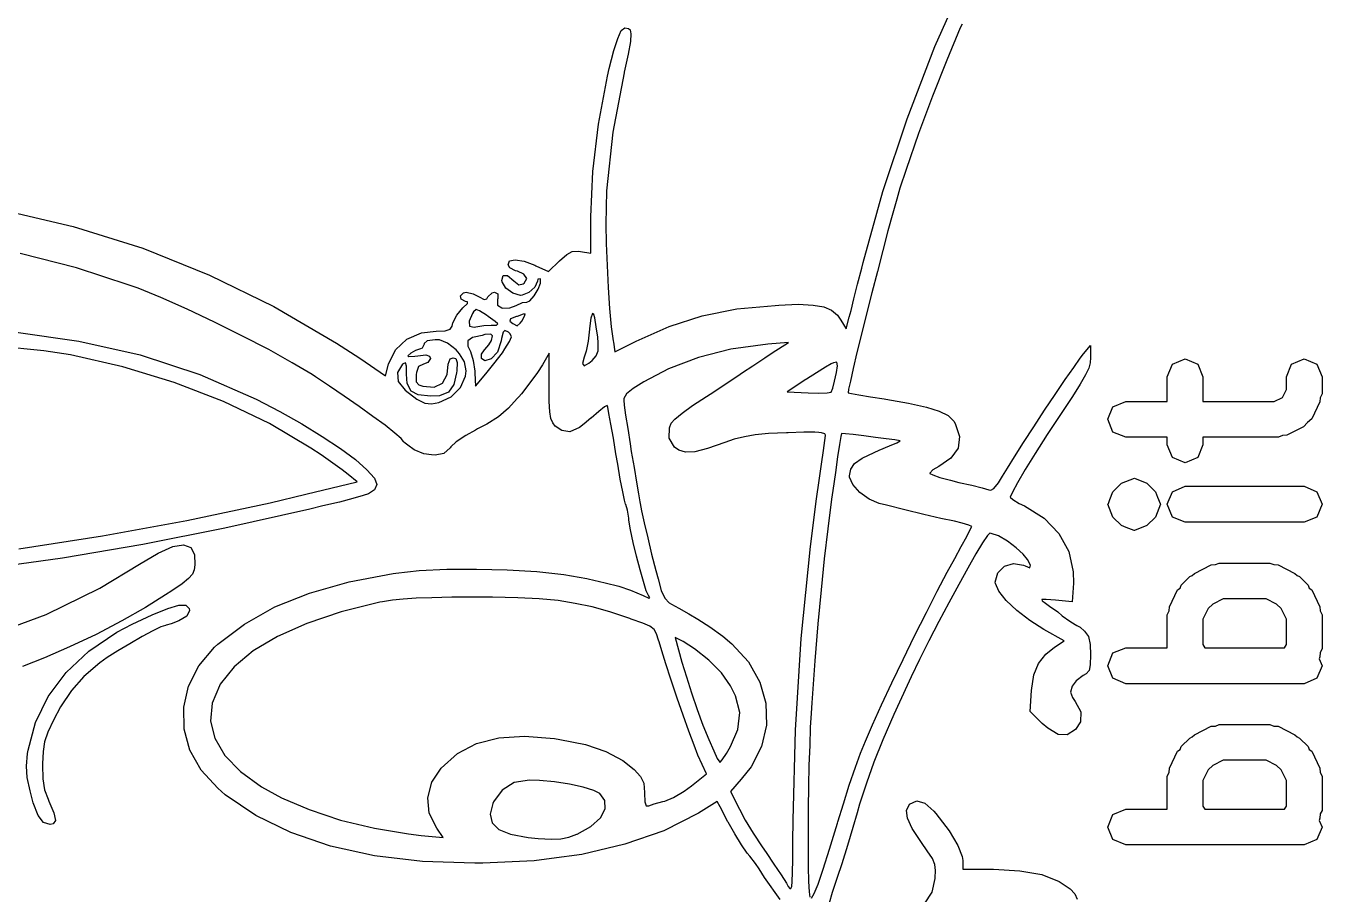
# Model space of a CAD drawing. Extents: x 93.8 to 150, y -109.7 to -90.2.
# Drawn here: x 105.381 to 109.014, y -106.959 to -104.527 of the extents above; entities that cross this region are included whole.
import ezdxf

# ---------------------------------------------------------------- set-up
doc = ezdxf.new("R2010")
doc.units = 0
doc.layers.add('BLACK', color=7, linetype='CONTINUOUS')

msp = doc.modelspace()

# ---------------------------------------------------------------- linework, layer by layer
at = {"layer": 'BLACK', "linetype": 'CONTINUOUS'}
for p, q in [((107.929, -104.585), (108.016, -104.389)), ((107.04, -104.562), (107.05, -104.54)), ((107.05, -104.54), (107.06, -104.532)), ((107.06, -104.532), (107.07, -104.534)), ((107.07, -104.534), (107.075, -104.538)), ((107.075, -104.538), (107.077, -104.549)), ((108, -104.532), (107.962, -104.623)), ((108.005, -104.522), (108, -104.532)), ((107.029, -104.596), (107.04, -104.562)), ((107.076, -104.571), (107.069, -104.606)), ((107.077, -104.549), (107.076, -104.571)), ((107.016, -104.646), (107.029, -104.596)), ((107.069, -104.606), (107.058, -104.657)), ((107.851, -104.787), (107.929, -104.585)), ((107.011, -104.668), (107.016, -104.646)), ((107.962, -104.623), (107.922, -104.724)), ((106.986, -104.802), (107.011, -104.668)), ((107.058, -104.658), (107.026, -104.825)), ((107.058, -104.657), (107.058, -104.658)), ((107.922, -104.724), (107.883, -104.828)), ((107.783, -104.991), (107.851, -104.787)), ((106.97, -104.935), (106.986, -104.802)), ((107.026, -104.825), (107.009, -104.989)), ((107.883, -104.828), (107.848, -104.929)), ((106.965, -105.062), (106.97, -104.935)), ((107.848, -104.929), (107.831, -104.982)), ((107.009, -104.989), (107.007, -105.082)), ((107.728, -105.19), (107.783, -104.991)), ((107.822, -105.012), (107.811, -105.052)), ((107.831, -104.982), (107.822, -105.012)), ((105.311, -105.041), (105.514, -105.089)), ((106.965, -105.164), (106.965, -105.062)), ((107.007, -105.082), (107.008, -105.137)), ((107.811, -105.052), (107.797, -105.101)), ((105.514, -105.089), (105.709, -105.15)), ((107.797, -105.101), (107.783, -105.156)), ((105.709, -105.15), (105.896, -105.225)), ((106.897, -105.167), (106.912, -105.159)), ((106.912, -105.159), (106.93, -105.158)), ((106.93, -105.158), (106.936, -105.159)), ((106.936, -105.159), (106.965, -105.164)), ((107.008, -105.137), (107.01, -105.198)), ((107.783, -105.156), (107.768, -105.215)), ((105.523, -105.205), (105.365, -105.165)), ((106.733, -105.196), (106.737, -105.185)), ((106.738, -105.205), (106.733, -105.196)), ((106.737, -105.185), (106.753, -105.182)), ((106.753, -105.182), (106.778, -105.186)), ((106.778, -105.186), (106.808, -105.197)), ((106.808, -105.197), (106.811, -105.199)), ((106.846, -105.215), (106.877, -105.185)), ((106.877, -105.185), (106.897, -105.167)), ((107.724, -105.206), (107.728, -105.19)), ((105.671, -105.253), (105.523, -105.205)), ((105.896, -105.225), (106.076, -105.313)), ((106.715, -105.24), (106.719, -105.226)), ((106.719, -105.226), (106.731, -105.226)), ((106.731, -105.226), (106.749, -105.241)), ((106.754, -105.213), (106.738, -105.205)), ((106.759, -105.214), (106.754, -105.213)), ((106.777, -105.223), (106.759, -105.214)), ((106.785, -105.235), (106.777, -105.223)), ((106.811, -105.199), (106.846, -105.215)), ((107.01, -105.198), (107.013, -105.26)), ((107.712, -105.251), (107.724, -105.206)), ((107.768, -105.215), (107.752, -105.275)), ((105.696, -105.262), (105.671, -105.253)), ((105.76, -105.288), (105.696, -105.262)), ((106.716, -105.244), (106.715, -105.24)), ((106.726, -105.262), (106.716, -105.244)), ((106.746, -105.276), (106.726, -105.262)), ((106.749, -105.241), (106.763, -105.252)), ((106.763, -105.252), (106.775, -105.25)), ((106.775, -105.25), (106.778, -105.248)), ((106.778, -105.248), (106.785, -105.235)), ((106.808, -105.259), (106.791, -105.274)), ((106.806, -105.283), (106.817, -105.265)), ((106.815, -105.242), (106.808, -105.259)), ((106.816, -105.237), (106.815, -105.242)), ((106.823, -105.236), (106.816, -105.237)), ((106.817, -105.265), (106.824, -105.248)), ((106.824, -105.237), (106.823, -105.236)), ((106.824, -105.248), (106.824, -105.237)), ((107.013, -105.26), (107.017, -105.319)), ((107.702, -105.292), (107.712, -105.251)), ((105.833, -105.321), (105.76, -105.288)), ((106.599, -105.283), (106.608, -105.275)), ((106.601, -105.293), (106.599, -105.283)), ((106.613, -105.299), (106.601, -105.293)), ((106.606, -105.317), (106.619, -105.305)), ((106.608, -105.275), (106.615, -105.273)), ((106.619, -105.3), (106.613, -105.299)), ((106.615, -105.273), (106.635, -105.278)), ((106.619, -105.305), (106.619, -105.3)), ((106.635, -105.278), (106.652, -105.286)), ((106.652, -105.286), (106.666, -105.294)), ((106.666, -105.294), (106.673, -105.292)), ((106.673, -105.292), (106.676, -105.286)), ((106.676, -105.286), (106.688, -105.275)), ((106.688, -105.275), (106.695, -105.273)), ((106.695, -105.273), (106.704, -105.278)), ((106.704, -105.292), (106.703, -105.293)), ((106.703, -105.293), (106.703, -105.309)), ((106.704, -105.278), (106.704, -105.292)), ((106.768, -105.282), (106.746, -105.276)), ((106.755, -105.31), (106.773, -105.302)), ((106.772, -105.281), (106.768, -105.282)), ((106.791, -105.274), (106.772, -105.281)), ((106.773, -105.302), (106.785, -105.301)), ((106.785, -105.301), (106.794, -105.297)), ((106.794, -105.297), (106.806, -105.283)), ((107.694, -105.324), (107.702, -105.292)), ((107.752, -105.275), (107.737, -105.334)), ((105.91, -105.357), (105.833, -105.321)), ((106.076, -105.313), (106.252, -105.416)), ((106.578, -105.359), (106.589, -105.337)), ((106.589, -105.337), (106.606, -105.317)), ((106.633, -105.333), (106.624, -105.354)), ((106.636, -105.328), (106.633, -105.333)), ((106.643, -105.322), (106.636, -105.328)), ((106.653, -105.325), (106.643, -105.322)), ((106.672, -105.337), (106.653, -105.325)), ((106.677, -105.341), (106.672, -105.337)), ((106.697, -105.355), (106.677, -105.341)), ((106.703, -105.309), (106.715, -105.317)), ((106.715, -105.317), (106.717, -105.318)), ((106.717, -105.318), (106.738, -105.317)), ((106.738, -105.317), (106.755, -105.31)), ((106.756, -105.341), (106.74, -105.348)), ((106.758, -105.341), (106.756, -105.341)), ((106.775, -105.335), (106.758, -105.341)), ((106.771, -105.354), (106.779, -105.34)), ((106.781, -105.334), (106.775, -105.335)), ((106.779, -105.34), (106.781, -105.334)), ((106.969, -105.333), (106.965, -105.346)), ((106.973, -105.336), (106.969, -105.333)), ((106.976, -105.345), (106.973, -105.336)), ((107.017, -105.319), (107.022, -105.37)), ((107.184, -105.369), (107.277, -105.339)), ((107.277, -105.339), (107.374, -105.32)), ((107.374, -105.32), (107.481, -105.31)), ((107.481, -105.31), (107.492, -105.309)), ((107.492, -105.309), (107.546, -105.307)), ((107.546, -105.307), (107.588, -105.309)), ((107.588, -105.309), (107.618, -105.314)), ((107.618, -105.314), (107.639, -105.323)), ((107.639, -105.323), (107.656, -105.337)), ((107.656, -105.337), (107.665, -105.351)), ((107.689, -105.343), (107.694, -105.324)), ((107.737, -105.334), (107.723, -105.391)), ((105.987, -105.395), (105.91, -105.357)), ((106.556, -105.381), (106.57, -105.377)), ((106.57, -105.377), (106.576, -105.368)), ((106.576, -105.368), (106.578, -105.359)), ((106.624, -105.354), (106.625, -105.368)), ((106.625, -105.368), (106.638, -105.371)), ((106.638, -105.371), (106.642, -105.37)), ((106.642, -105.37), (106.665, -105.366)), ((106.665, -105.366), (106.685, -105.365)), ((106.685, -105.365), (106.7, -105.365)), ((106.704, -105.362), (106.697, -105.355)), ((106.7, -105.365), (106.704, -105.362)), ((106.74, -105.348), (106.738, -105.354)), ((106.738, -105.354), (106.746, -105.361)), ((106.746, -105.361), (106.758, -105.367)), ((106.758, -105.367), (106.767, -105.36)), ((106.767, -105.36), (106.771, -105.354)), ((106.961, -105.377), (106.957, -105.41)), ((106.965, -105.346), (106.961, -105.375)), ((106.961, -105.375), (106.961, -105.377)), ((106.98, -105.37), (106.976, -105.345)), ((106.984, -105.399), (106.98, -105.37)), ((107.022, -105.37), (107.027, -105.409)), ((107.092, -105.41), (107.184, -105.369)), ((107.665, -105.351), (107.68, -105.376)), ((107.68, -105.376), (107.689, -105.343)), ((105.354, -105.385), (105.53, -105.41)), ((105.53, -105.41), (105.702, -105.449)), ((106.062, -105.434), (105.987, -105.395)), ((106.417, -105.435), (106.449, -105.405)), ((106.449, -105.405), (106.49, -105.387)), ((106.49, -105.387), (106.531, -105.382)), ((106.506, -105.409), (106.498, -105.417)), ((106.528, -105.407), (106.506, -105.409)), ((106.541, -105.407), (106.528, -105.407)), ((106.531, -105.382), (106.556, -105.381)), ((106.563, -105.416), (106.541, -105.407)), ((106.633, -105.4), (106.62, -105.409)), ((106.62, -105.409), (106.62, -105.424)), ((106.638, -105.399), (106.633, -105.4)), ((106.66, -105.394), (106.638, -105.399)), ((106.668, -105.392), (106.66, -105.394)), ((106.684, -105.391), (106.668, -105.392)), ((106.679, -105.421), (106.686, -105.408)), ((106.689, -105.395), (106.684, -105.391)), ((106.686, -105.408), (106.689, -105.395)), ((106.713, -105.409), (106.703, -105.441)), ((106.714, -105.403), (106.713, -105.409)), ((106.719, -105.385), (106.714, -105.403)), ((106.724, -105.38), (106.719, -105.385)), ((106.734, -105.385), (106.724, -105.38)), ((106.724, -105.432), (106.737, -105.411)), ((106.739, -105.39), (106.734, -105.385)), ((106.737, -105.411), (106.742, -105.398)), ((106.742, -105.398), (106.739, -105.39)), ((106.957, -105.41), (106.952, -105.438)), ((106.985, -105.415), (106.984, -105.399)), ((106.985, -105.437), (106.985, -105.415)), ((107.027, -105.409), (107.028, -105.413)), ((107.028, -105.413), (107.032, -105.44)), ((107.032, -105.44), (107.092, -105.41)), ((107.519, -105.414), (107.461, -105.419)), ((107.473, -105.443), (107.519, -105.414)), ((107.723, -105.391), (107.71, -105.442)), ((105.432, -105.437), (105.258, -105.42)), ((105.506, -105.449), (105.432, -105.437)), ((105.653, -105.482), (105.506, -105.449)), ((105.702, -105.449), (105.869, -105.504)), ((106.128, -105.471), (106.062, -105.434)), ((106.252, -105.416), (106.317, -105.458)), ((106.398, -105.475), (106.417, -105.435)), ((106.46, -105.444), (106.452, -105.451)), ((106.452, -105.451), (106.455, -105.453)), ((106.473, -105.436), (106.46, -105.444)), ((106.471, -105.452), (106.48, -105.451)), ((106.487, -105.432), (106.473, -105.436)), ((106.48, -105.451), (106.502, -105.449)), ((106.492, -105.43), (106.487, -105.432)), ((106.498, -105.419), (106.492, -105.43)), ((106.498, -105.417), (106.498, -105.419)), ((106.502, -105.449), (106.513, -105.452)), ((106.587, -105.435), (106.563, -105.416)), ((106.597, -105.446), (106.587, -105.435)), ((106.611, -105.468), (106.597, -105.446)), ((106.62, -105.424), (106.627, -105.439)), ((106.627, -105.439), (106.635, -105.464)), ((106.658, -105.447), (106.667, -105.435)), ((106.658, -105.459), (106.658, -105.447)), ((106.667, -105.435), (106.668, -105.434)), ((106.668, -105.434), (106.679, -105.421)), ((106.703, -105.441), (106.685, -105.46)), ((106.693, -105.474), (106.717, -105.443)), ((106.717, -105.443), (106.724, -105.432)), ((106.848, -105.444), (106.829, -105.477)), ((106.848, -105.538), (106.848, -105.444)), ((106.952, -105.438), (106.946, -105.455)), ((106.968, -105.464), (106.98, -105.451)), ((106.98, -105.451), (106.985, -105.437)), ((107.357, -105.433), (107.266, -105.456)), ((107.461, -105.419), (107.357, -105.433)), ((107.452, -105.457), (107.473, -105.443)), ((107.71, -105.442), (107.7, -105.487)), ((108.336, -105.458), (108.345, -105.446)), ((108.345, -105.446), (108.365, -105.422)), ((108.365, -105.422), (108.365, -105.456)), ((105.797, -105.526), (105.653, -105.482)), ((106.184, -105.504), (106.128, -105.471)), ((106.317, -105.458), (106.389, -105.507)), ((106.389, -105.507), (106.398, -105.475)), ((106.437, -105.475), (106.423, -105.498)), ((106.439, -105.474), (106.437, -105.475)), ((106.445, -105.471), (106.439, -105.474)), ((106.448, -105.48), (106.445, -105.471)), ((106.448, -105.503), (106.448, -105.48)), ((106.455, -105.453), (106.471, -105.452)), ((106.482, -105.481), (106.476, -105.498)), ((106.496, -105.475), (106.482, -105.481)), ((106.508, -105.47), (106.496, -105.475)), ((106.515, -105.459), (106.508, -105.47)), ((106.513, -105.452), (106.515, -105.459)), ((106.562, -105.504), (106.565, -105.475)), ((106.565, -105.475), (106.57, -105.46)), ((106.57, -105.46), (106.579, -105.457)), ((106.579, -105.457), (106.586, -105.459)), ((106.586, -105.459), (106.59, -105.47)), ((106.59, -105.47), (106.589, -105.493)), ((106.615, -105.493), (106.611, -105.468)), ((106.635, -105.464), (106.64, -105.494)), ((106.668, -105.465), (106.658, -105.459)), ((106.685, -105.46), (106.668, -105.465)), ((106.67, -105.502), (106.693, -105.474)), ((106.829, -105.477), (106.815, -105.498)), ((106.946, -105.455), (106.941, -105.473)), ((106.941, -105.473), (106.946, -105.479)), ((106.946, -105.479), (106.959, -105.472)), ((106.959, -105.472), (106.968, -105.464)), ((107.266, -105.456), (107.182, -105.488)), ((107.39, -105.498), (107.419, -105.479)), ((107.419, -105.479), (107.452, -105.457)), ((107.622, -105.483), (107.597, -105.499)), ((107.638, -105.474), (107.622, -105.483)), ((107.645, -105.471), (107.638, -105.474)), ((107.654, -105.469), (107.645, -105.471)), ((107.653, -105.498), (107.656, -105.479)), ((107.656, -105.479), (107.654, -105.469)), ((107.7, -105.487), (107.692, -105.522)), ((108.294, -105.518), (108.318, -105.484)), ((108.318, -105.484), (108.336, -105.458)), ((108.36, -105.486), (108.351, -105.505)), ((108.364, -105.471), (108.36, -105.486)), ((108.365, -105.456), (108.364, -105.471)), ((108.58, -105.51), (108.595, -105.475)), ((108.595, -105.475), (108.63, -105.46)), ((108.63, -105.46), (108.666, -105.475)), ((108.666, -105.475), (108.68, -105.51)), ((108.914, -105.51), (108.928, -105.475)), ((108.928, -105.475), (108.964, -105.46)), ((108.964, -105.46), (108.999, -105.475)), ((108.999, -105.475), (109.014, -105.51)), ((105.869, -105.504), (106.027, -105.573)), ((106.193, -105.51), (106.184, -105.504)), ((106.232, -105.536), (106.193, -105.51)), ((106.423, -105.498), (106.425, -105.523)), ((106.425, -105.523), (106.444, -105.548)), ((106.45, -105.529), (106.448, -105.503)), ((106.476, -105.498), (106.475, -105.504)), ((106.475, -105.504), (106.475, -105.524)), ((106.475, -105.524), (106.483, -105.533)), ((106.549, -105.528), (106.562, -105.504)), ((106.588, -105.499), (106.581, -105.532)), ((106.589, -105.493), (106.588, -105.499)), ((106.599, -105.54), (106.613, -105.508)), ((106.613, -105.508), (106.615, -105.493)), ((106.64, -105.494), (106.64, -105.5)), ((106.64, -105.5), (106.641, -105.536)), ((106.641, -105.536), (106.67, -105.502)), ((106.815, -105.498), (106.794, -105.527)), ((107.113, -105.524), (107.083, -105.543)), ((107.182, -105.488), (107.113, -105.524)), ((107.347, -105.527), (107.377, -105.507)), ((107.377, -105.507), (107.39, -105.498)), ((107.567, -105.518), (107.515, -105.552)), ((107.569, -105.517), (107.567, -105.518)), ((107.597, -105.499), (107.569, -105.517)), ((107.643, -105.542), (107.648, -105.522)), ((107.648, -105.522), (107.653, -105.498)), ((107.692, -105.522), (107.687, -105.545)), ((108.266, -105.56), (108.294, -105.518)), ((108.351, -105.505), (108.336, -105.531)), ((108.58, -105.579), (108.58, -105.51)), ((108.68, -105.51), (108.68, -105.579)), ((108.914, -105.546), (108.914, -105.51)), ((109.014, -105.51), (109.014, -105.558)), ((105.935, -105.579), (105.797, -105.526)), ((106.273, -105.564), (106.232, -105.536)), ((106.444, -105.548), (106.477, -105.573)), ((106.461, -105.55), (106.45, -105.529)), ((106.481, -105.561), (106.461, -105.55)), ((106.483, -105.533), (106.494, -105.536)), ((106.494, -105.536), (106.526, -105.539)), ((106.526, -105.539), (106.549, -105.528)), ((106.566, -105.553), (106.541, -105.563)), ((106.581, -105.532), (106.566, -105.553)), ((106.573, -105.566), (106.599, -105.54)), ((106.77, -105.558), (106.763, -105.566)), ((106.794, -105.527), (106.77, -105.558)), ((106.848, -105.579), (106.848, -105.538)), ((107.065, -105.558), (107.057, -105.571)), ((107.083, -105.543), (107.065, -105.558)), ((107.276, -105.574), (107.312, -105.55)), ((107.312, -105.55), (107.347, -105.527)), ((107.515, -105.552), (107.574, -105.555)), ((107.574, -105.555), (107.604, -105.556)), ((107.604, -105.556), (107.627, -105.555)), ((107.627, -105.555), (107.638, -105.553)), ((107.638, -105.553), (107.643, -105.542)), ((107.638, -105.553), (107.638, -105.553)), ((107.687, -105.545), (107.686, -105.555)), ((107.686, -105.555), (107.686, -105.555)), ((107.686, -105.555), (107.695, -105.557)), ((107.695, -105.557), (107.716, -105.561)), ((108.236, -105.604), (108.266, -105.56)), ((108.336, -105.531), (108.315, -105.565)), ((108.903, -105.568), (108.914, -105.546)), ((109.014, -105.558), (109.009, -105.569)), ((106.064, -105.641), (105.935, -105.579)), ((106.027, -105.573), (106.093, -105.607)), ((106.315, -105.593), (106.273, -105.564)), ((106.354, -105.621), (106.315, -105.593)), ((106.477, -105.573), (106.499, -105.584)), ((106.515, -105.564), (106.481, -105.561)), ((106.499, -105.584), (106.518, -105.586)), ((106.541, -105.563), (106.515, -105.564)), ((106.518, -105.586), (106.539, -105.582)), ((106.539, -105.582), (106.573, -105.566)), ((106.758, -105.571), (106.734, -105.598)), ((106.763, -105.566), (106.758, -105.571)), ((106.85, -105.608), (106.848, -105.579)), ((107.003, -105.594), (106.987, -105.607)), ((107.01, -105.591), (107.003, -105.594)), ((107.012, -105.595), (107.01, -105.591)), ((107.015, -105.613), (107.012, -105.595)), ((107.057, -105.571), (107.057, -105.576)), ((107.057, -105.576), (107.058, -105.59)), ((107.058, -105.59), (107.062, -105.618)), ((107.221, -105.612), (107.25, -105.591)), ((107.25, -105.591), (107.276, -105.574)), ((107.716, -105.561), (107.748, -105.566)), ((107.748, -105.566), (107.787, -105.572)), ((107.787, -105.572), (107.791, -105.573)), ((107.791, -105.573), (107.855, -105.584)), ((107.855, -105.584), (107.905, -105.595)), ((107.905, -105.595), (107.941, -105.606)), ((108.315, -105.565), (108.285, -105.61)), ((108.414, -105.629), (108.428, -105.594)), ((108.428, -105.594), (108.464, -105.579)), ((108.464, -105.579), (108.58, -105.579)), ((108.68, -105.579), (108.88, -105.579)), ((108.88, -105.579), (108.903, -105.568)), ((109.008, -105.58), (108.985, -105.628)), ((109.009, -105.569), (109.008, -105.58)), ((106.093, -105.607), (106.155, -105.642)), ((106.388, -105.646), (106.354, -105.621)), ((106.706, -105.622), (106.673, -105.643)), ((106.734, -105.598), (106.706, -105.622)), ((106.853, -105.627), (106.85, -105.608)), ((106.858, -105.639), (106.853, -105.627)), ((106.965, -105.626), (106.946, -105.642)), ((106.966, -105.626), (106.965, -105.626)), ((106.987, -105.607), (106.966, -105.626)), ((107.021, -105.643), (107.015, -105.613)), ((107.062, -105.618), (107.068, -105.655)), ((107.19, -105.64), (107.2, -105.629)), ((107.2, -105.629), (107.221, -105.612)), ((107.941, -105.606), (107.966, -105.619)), ((107.966, -105.619), (107.982, -105.634)), ((108.206, -105.65), (108.236, -105.604)), ((108.283, -105.613), (108.244, -105.672)), ((108.285, -105.61), (108.283, -105.613)), ((108.428, -105.665), (108.414, -105.629)), ((108.985, -105.628), (108.973, -105.638)), ((106.18, -105.71), (106.064, -105.641)), ((106.155, -105.642), (106.212, -105.677)), ((106.415, -105.668), (106.388, -105.646)), ((106.433, -105.683), (106.415, -105.668)), ((106.641, -105.66), (106.614, -105.675)), ((106.647, -105.656), (106.641, -105.66)), ((106.673, -105.643), (106.647, -105.656)), ((106.865, -105.648), (106.858, -105.639)), ((106.883, -105.661), (106.865, -105.648)), ((106.906, -105.664), (106.883, -105.661)), ((106.933, -105.652), (106.906, -105.664)), ((106.946, -105.642), (106.933, -105.652)), ((107.028, -105.682), (107.021, -105.643)), ((107.068, -105.655), (107.075, -105.698)), ((107.184, -105.682), (107.185, -105.653)), ((107.185, -105.653), (107.19, -105.64)), ((107.463, -105.669), (107.425, -105.673)), ((107.513, -105.667), (107.463, -105.669)), ((107.518, -105.667), (107.513, -105.667)), ((107.562, -105.665), (107.518, -105.667)), ((107.592, -105.665), (107.562, -105.665)), ((107.604, -105.666), (107.592, -105.665)), ((107.611, -105.667), (107.604, -105.666)), ((107.62, -105.67), (107.611, -105.667)), ((107.667, -105.669), (107.665, -105.677)), ((107.678, -105.67), (107.667, -105.669)), ((107.667, -105.669), (107.667, -105.669)), ((107.982, -105.634), (107.986, -105.641)), ((107.986, -105.641), (107.998, -105.677)), ((108.177, -105.694), (108.206, -105.65)), ((108.464, -105.679), (108.428, -105.665)), ((108.962, -105.65), (108.915, -105.674)), ((108.973, -105.638), (108.962, -105.65)), ((106.212, -105.677), (106.263, -105.711)), ((106.44, -105.691), (106.433, -105.683)), ((106.441, -105.693), (106.44, -105.691)), ((106.452, -105.702), (106.441, -105.693)), ((106.47, -105.715), (106.452, -105.702)), ((106.587, -105.692), (106.572, -105.706)), ((106.614, -105.675), (106.587, -105.692)), ((107.035, -105.726), (107.028, -105.682)), ((107.075, -105.698), (107.078, -105.719)), ((107.199, -105.707), (107.184, -105.682)), ((107.34, -105.694), (107.292, -105.711)), ((107.366, -105.685), (107.34, -105.694)), ((107.395, -105.678), (107.366, -105.685)), ((107.425, -105.673), (107.395, -105.678)), ((107.617, -105.717), (107.62, -105.689)), ((107.622, -105.674), (107.62, -105.67)), ((107.62, -105.689), (107.622, -105.675)), ((107.622, -105.675), (107.622, -105.674)), ((107.662, -105.7), (107.656, -105.734)), ((107.665, -105.677), (107.662, -105.7)), ((107.7, -105.672), (107.678, -105.67)), ((107.73, -105.676), (107.7, -105.672)), ((107.762, -105.68), (107.73, -105.676)), ((107.792, -105.684), (107.762, -105.68)), ((107.773, -105.716), (107.802, -105.704)), ((107.817, -105.687), (107.792, -105.684)), ((107.802, -105.704), (107.822, -105.695)), ((107.832, -105.69), (107.817, -105.687)), ((107.822, -105.695), (107.832, -105.69)), ((107.832, -105.69), (107.832, -105.69)), ((107.998, -105.677), (107.994, -105.71)), ((108.152, -105.734), (108.177, -105.694)), ((108.244, -105.672), (108.21, -105.725)), ((108.58, -105.679), (108.464, -105.679)), ((108.58, -105.701), (108.58, -105.679)), ((108.595, -105.736), (108.58, -105.701)), ((108.68, -105.701), (108.666, -105.736)), ((108.892, -105.679), (108.68, -105.679)), ((108.68, -105.679), (108.68, -105.701)), ((108.903, -105.675), (108.892, -105.679)), ((108.915, -105.674), (108.903, -105.675)), ((106.209, -105.729), (106.18, -105.71)), ((106.242, -105.752), (106.209, -105.729)), ((106.263, -105.711), (106.305, -105.742)), ((106.305, -105.742), (106.337, -105.771)), ((106.497, -105.726), (106.47, -105.715)), ((106.518, -105.729), (106.497, -105.726)), ((106.528, -105.73), (106.518, -105.729)), ((106.553, -105.725), (106.528, -105.73)), ((106.57, -105.709), (106.553, -105.725)), ((106.572, -105.706), (106.57, -105.709)), ((107.04, -105.755), (107.035, -105.726)), ((107.078, -105.719), (107.086, -105.764)), ((107.211, -105.716), (107.199, -105.707)), ((107.23, -105.721), (107.211, -105.716)), ((107.256, -105.72), (107.23, -105.721)), ((107.292, -105.711), (107.256, -105.72)), ((107.611, -105.755), (107.617, -105.717)), ((107.656, -105.734), (107.65, -105.778)), ((107.704, -105.753), (107.725, -105.738)), ((107.725, -105.738), (107.759, -105.722)), ((107.759, -105.722), (107.773, -105.716)), ((107.974, -105.738), (107.94, -105.761)), ((107.994, -105.71), (107.974, -105.738)), ((108.132, -105.766), (108.152, -105.734)), ((108.21, -105.725), (108.182, -105.77)), ((108.63, -105.751), (108.595, -105.736)), ((108.666, -105.736), (108.63, -105.751)), ((106.268, -105.771), (106.242, -105.752)), ((106.285, -105.784), (106.268, -105.771)), ((106.337, -105.771), (106.358, -105.794)), ((107.047, -105.797), (107.04, -105.755)), ((107.086, -105.764), (107.093, -105.805)), ((107.605, -105.801), (107.611, -105.755)), ((107.65, -105.778), (107.643, -105.829)), ((107.69, -105.788), (107.693, -105.769)), ((107.693, -105.769), (107.704, -105.753)), ((107.923, -105.771), (107.915, -105.78)), ((107.94, -105.761), (107.923, -105.771)), ((108.118, -105.789), (108.132, -105.766)), ((108.182, -105.77), (108.16, -105.807)), ((106.166, -105.839), (106.31, -105.804)), ((106.31, -105.804), (106.285, -105.784)), ((106.358, -105.794), (106.365, -105.812)), ((106.365, -105.812), (106.358, -105.827)), ((107.054, -105.832), (107.047, -105.797)), ((107.093, -105.805), (107.098, -105.838)), ((107.597, -105.852), (107.605, -105.801)), ((107.69, -105.791), (107.69, -105.788)), ((107.699, -105.812), (107.69, -105.791)), ((107.719, -105.834), (107.699, -105.812)), ((107.915, -105.78), (107.915, -105.781)), ((107.915, -105.781), (107.923, -105.785)), ((107.923, -105.785), (107.943, -105.792)), ((107.943, -105.792), (107.973, -105.8)), ((107.973, -105.8), (107.996, -105.806)), ((107.996, -105.806), (108.032, -105.814)), ((108.032, -105.814), (108.061, -105.821)), ((108.094, -105.823), (108.107, -105.807)), ((108.107, -105.807), (108.118, -105.789)), ((108.16, -105.807), (108.146, -105.833)), ((108.428, -105.832), (108.452, -105.808)), ((108.452, -105.808), (108.488, -105.794)), ((108.452, -105.808), (108.452, -105.808)), ((108.452, -105.808), (108.452, -105.808)), ((108.488, -105.794), (108.523, -105.808)), ((108.523, -105.808), (108.547, -105.832)), ((106.066, -105.863), (106.166, -105.839)), ((106.298, -105.851), (106.26, -105.861)), ((106.327, -105.843), (106.298, -105.851)), ((106.342, -105.838), (106.327, -105.843)), ((106.358, -105.827), (106.342, -105.838)), ((107.059, -105.856), (107.054, -105.832)), ((107.098, -105.838), (107.102, -105.86)), ((107.643, -105.829), (107.639, -105.853)), ((107.745, -105.853), (107.719, -105.834)), ((108.061, -105.821), (108.08, -105.827)), ((108.08, -105.827), (108.086, -105.828)), ((108.086, -105.828), (108.094, -105.823)), ((108.146, -105.833), (108.14, -105.847)), ((108.14, -105.847), (108.14, -105.847)), ((108.14, -105.847), (108.147, -105.854)), ((108.419, -105.854), (108.428, -105.832)), ((108.428, -105.832), (108.428, -105.832)), ((108.547, -105.832), (108.553, -105.847)), ((108.553, -105.847), (108.56, -105.865)), ((108.58, -105.867), (108.595, -105.832)), ((108.595, -105.832), (108.63, -105.817)), ((108.63, -105.817), (108.964, -105.817)), ((108.964, -105.817), (108.999, -105.832)), ((108.999, -105.832), (109.014, -105.867)), ((105.832, -105.913), (106.066, -105.863)), ((106.177, -105.881), (105.939, -105.934)), ((106.214, -105.872), (106.177, -105.881)), ((106.26, -105.861), (106.214, -105.872)), ((107.062, -105.867), (107.059, -105.856)), ((107.063, -105.868), (107.062, -105.867)), ((107.067, -105.884), (107.063, -105.868)), ((107.071, -105.906), (107.067, -105.884)), ((107.102, -105.86), (107.103, -105.865)), ((107.103, -105.865), (107.107, -105.886)), ((107.107, -105.886), (107.114, -105.919)), ((107.58, -105.986), (107.597, -105.852)), ((107.639, -105.853), (107.629, -105.936)), ((107.773, -105.865), (107.745, -105.853)), ((107.793, -105.87), (107.773, -105.865)), ((107.845, -105.883), (107.793, -105.87)), ((107.898, -105.896), (107.845, -105.883)), ((108.147, -105.854), (108.165, -105.865)), ((108.165, -105.865), (108.18, -105.872)), ((108.18, -105.872), (108.235, -105.906)), ((108.414, -105.867), (108.415, -105.865)), ((108.428, -105.903), (108.414, -105.867)), ((108.415, -105.865), (108.419, -105.854)), ((108.561, -105.867), (108.547, -105.903)), ((108.56, -105.865), (108.561, -105.867)), ((108.595, -105.903), (108.58, -105.867)), ((109.014, -105.867), (108.999, -105.903)), ((105.596, -105.956), (105.832, -105.913)), ((107.071, -105.912), (107.071, -105.906)), ((107.076, -105.939), (107.071, -105.912)), ((107.114, -105.919), (107.124, -105.961)), ((107.946, -105.907), (107.898, -105.896)), ((107.984, -105.915), (107.946, -105.907)), ((108.005, -105.92), (107.984, -105.915)), ((108.024, -105.926), (108.005, -105.92)), ((108.235, -105.906), (108.276, -105.949)), ((108.452, -105.927), (108.428, -105.903)), ((108.547, -105.903), (108.523, -105.927)), ((108.547, -105.903), (108.547, -105.903)), ((108.63, -105.917), (108.595, -105.903)), ((108.964, -105.917), (108.63, -105.917)), ((108.999, -105.903), (108.964, -105.917)), ((105.362, -105.992), (105.596, -105.956)), ((105.939, -105.934), (105.709, -105.98)), ((107.083, -105.974), (107.076, -105.939)), ((107.629, -105.936), (107.619, -106.02)), ((108.003, -105.986), (108.018, -105.958)), ((108.018, -105.958), (108.028, -105.938)), ((108.032, -105.93), (108.024, -105.926)), ((108.028, -105.938), (108.032, -105.93)), ((108.076, -105.955), (108.062, -105.975)), ((108.083, -105.948), (108.076, -105.955)), ((108.087, -105.949), (108.083, -105.948)), ((108.107, -105.956), (108.087, -105.949)), ((108.132, -105.971), (108.107, -105.956)), ((108.276, -105.949), (108.304, -106)), ((108.465, -105.932), (108.452, -105.927)), ((108.487, -105.941), (108.465, -105.932)), ((108.488, -105.941), (108.487, -105.941)), ((108.523, -105.927), (108.488, -105.941)), ((108.523, -105.927), (108.523, -105.927)), ((105.709, -105.98), (105.484, -106.018)), ((105.752, -106.004), (105.793, -105.986)), ((105.793, -105.986), (105.823, -105.981)), ((105.823, -105.981), (105.844, -105.988)), ((105.844, -105.988), (105.854, -106.008)), ((107.093, -106.013), (107.083, -105.974)), ((107.124, -105.961), (107.135, -106.007)), ((107.554, -106.243), (107.58, -105.986)), ((107.985, -106.019), (108.003, -105.986)), ((108.062, -105.975), (108.044, -106.006)), ((108.157, -105.989), (108.132, -105.971)), ((108.176, -106.007), (108.157, -105.989)), ((105.484, -106.018), (105.257, -106.05)), ((105.7, -106.035), (105.752, -106.004)), ((105.854, -106.008), (105.855, -106.037)), ((107.103, -106.051), (107.093, -106.013)), ((107.135, -106.007), (107.147, -106.053)), ((107.619, -106.02), (107.61, -106.107)), ((107.963, -106.058), (107.985, -106.019)), ((108.044, -106.006), (108.021, -106.046)), ((108.188, -106.022), (108.176, -106.007)), ((108.197, -106.038), (108.188, -106.022)), ((108.304, -106), (108.316, -106.057)), ((108.715, -106.036), (108.726, -106.032)), ((108.726, -106.032), (108.868, -106.032)), ((108.868, -106.032), (108.879, -106.036)), ((105.589, -106.102), (105.7, -106.035)), ((105.848, -106.063), (105.837, -106.075)), ((105.853, -106.051), (105.848, -106.063)), ((105.855, -106.037), (105.853, -106.051)), ((106.287, -106.085), (106.411, -106.061)), ((106.411, -106.061), (106.418, -106.06)), ((106.418, -106.06), (106.484, -106.053)), ((106.484, -106.053), (106.561, -106.049)), ((106.561, -106.049), (106.644, -106.049)), ((106.644, -106.049), (106.73, -106.051)), ((106.73, -106.051), (106.813, -106.056)), ((106.813, -106.056), (106.889, -106.064)), ((106.889, -106.064), (106.953, -106.075)), ((107.112, -106.084), (107.103, -106.051)), ((107.147, -106.053), (107.153, -106.076)), ((107.935, -106.111), (107.963, -106.058)), ((108.021, -106.046), (107.996, -106.092)), ((108.098, -106.086), (108.105, -106.059)), ((108.105, -106.059), (108.124, -106.041)), ((108.124, -106.041), (108.149, -106.033)), ((108.149, -106.033), (108.177, -106.038)), ((108.177, -106.038), (108.182, -106.04)), ((108.182, -106.04), (108.195, -106.045)), ((108.195, -106.045), (108.197, -106.038)), ((108.316, -106.057), (108.317, -106.088)), ((108.643, -106.07), (108.65, -106.067)), ((108.65, -106.067), (108.656, -106.061)), ((108.656, -106.061), (108.703, -106.037)), ((108.703, -106.037), (108.715, -106.036)), ((108.879, -106.036), (108.891, -106.037)), ((108.891, -106.037), (108.938, -106.061)), ((108.938, -106.061), (108.944, -106.067)), ((108.944, -106.067), (108.951, -106.07)), ((105.438, -106.176), (105.589, -106.102)), ((105.819, -106.09), (105.79, -106.11)), ((105.837, -106.075), (105.819, -106.09)), ((106.176, -106.116), (106.287, -106.085)), ((106.953, -106.075), (106.957, -106.076)), ((106.957, -106.076), (107.005, -106.087)), ((107.005, -106.087), (107.043, -106.097)), ((107.043, -106.097), (107.076, -106.108)), ((107.12, -106.11), (107.112, -106.084)), ((107.153, -106.076), (107.162, -106.109)), ((107.996, -106.092), (107.968, -106.143)), ((108.099, -106.089), (108.098, -106.086)), ((108.108, -106.111), (108.099, -106.089)), ((108.317, -106.088), (108.314, -106.141)), ((108.609, -106.107), (108.616, -106.102)), ((108.616, -106.102), (108.619, -106.094)), ((108.619, -106.094), (108.643, -106.07)), ((108.951, -106.07), (108.975, -106.094)), ((108.975, -106.094), (108.978, -106.102)), ((108.978, -106.102), (108.985, -106.107)), ((105.773, -106.121), (105.717, -106.157)), ((105.79, -106.11), (105.773, -106.121)), ((106.079, -106.155), (106.176, -106.116)), ((106.381, -106.141), (106.373, -106.142)), ((106.409, -106.136), (106.381, -106.141)), ((106.439, -106.133), (106.409, -106.136)), ((106.475, -106.13), (106.439, -106.133)), ((106.519, -106.129), (106.475, -106.13)), ((106.575, -106.128), (106.519, -106.129)), ((106.644, -106.128), (106.575, -106.128)), ((106.689, -106.128), (106.644, -106.128)), ((106.76, -106.129), (106.689, -106.128)), ((106.82, -106.132), (106.76, -106.129)), ((106.873, -106.137), (106.82, -106.132)), ((106.921, -106.145), (106.873, -106.137)), ((107.076, -106.108), (107.111, -106.123)), ((107.111, -106.123), (107.127, -106.13)), ((107.126, -106.123), (107.12, -106.11)), ((107.13, -106.129), (107.126, -106.123)), ((107.127, -106.13), (107.13, -106.129)), ((107.162, -106.109), (107.172, -106.13)), ((107.172, -106.13), (107.184, -106.143)), ((107.61, -106.107), (107.601, -106.202)), ((107.905, -106.171), (107.935, -106.111)), ((108.129, -106.137), (108.108, -106.111)), ((108.159, -106.165), (108.129, -106.137)), ((108.241, -106.134), (108.229, -106.134)), ((108.229, -106.134), (108.23, -106.138)), ((108.23, -106.138), (108.235, -106.142)), ((108.267, -106.136), (108.241, -106.134)), ((108.314, -106.141), (108.267, -106.136)), ((108.586, -106.155), (108.609, -106.107)), ((108.737, -106.132), (108.708, -106.147)), ((108.857, -106.132), (108.737, -106.132)), ((108.886, -106.147), (108.857, -106.132)), ((108.985, -106.107), (109.008, -106.155)), ((105.28, -106.234), (105.438, -106.176)), ((105.717, -106.157), (105.65, -106.194)), ((105.679, -106.203), (105.735, -106.177)), ((105.735, -106.177), (105.779, -106.159)), ((105.779, -106.159), (105.81, -106.15)), ((105.81, -106.15), (105.83, -106.15)), ((105.83, -106.15), (105.839, -106.159)), ((105.84, -106.165), (105.832, -106.181)), ((105.839, -106.159), (105.84, -106.165)), ((105.994, -106.203), (106.079, -106.155)), ((106.265, -106.169), (106.169, -106.201)), ((106.373, -106.142), (106.265, -106.169)), ((106.968, -106.155), (106.921, -106.145)), ((107.018, -106.169), (106.968, -106.155)), ((107.074, -106.187), (107.018, -106.169)), ((107.184, -106.143), (107.191, -106.147)), ((107.191, -106.147), (107.211, -106.158)), ((107.211, -106.158), (107.239, -106.174)), ((107.239, -106.174), (107.265, -106.189)), ((107.872, -106.236), (107.905, -106.171)), ((107.968, -106.143), (107.94, -106.196)), ((108.195, -106.193), (108.159, -106.165)), ((108.235, -106.142), (108.25, -106.153)), ((108.25, -106.153), (108.273, -106.169)), ((108.273, -106.169), (108.286, -106.18)), ((108.58, -106.177), (108.585, -106.166)), ((108.58, -106.27), (108.58, -106.177)), ((108.585, -106.166), (108.586, -106.155)), ((108.695, -106.159), (108.68, -106.189)), ((108.708, -106.147), (108.695, -106.159)), ((108.899, -106.159), (108.886, -106.147)), ((108.914, -106.189), (108.899, -106.159)), ((109.008, -106.155), (109.009, -106.166)), ((109.009, -106.166), (109.014, -106.177)), ((109.014, -106.177), (109.014, -106.272)), ((105.65, -106.194), (105.578, -106.232)), ((105.636, -106.226), (105.679, -106.203)), ((105.76, -106.211), (105.737, -106.222)), ((105.773, -106.207), (105.76, -106.211)), ((105.775, -106.206), (105.773, -106.207)), ((105.789, -106.202), (105.775, -106.206)), ((105.81, -106.194), (105.789, -106.202)), ((105.832, -106.181), (105.81, -106.194)), ((105.919, -106.259), (105.994, -106.203)), ((106.169, -106.201), (106.087, -106.238)), ((107.078, -106.189), (107.074, -106.187)), ((107.11, -106.2), (107.078, -106.189)), ((107.13, -106.209), (107.11, -106.2)), ((107.142, -106.218), (107.13, -106.209)), ((107.265, -106.189), (107.298, -106.211)), ((107.298, -106.211), (107.335, -106.237)), ((107.601, -106.202), (107.592, -106.306)), ((107.94, -106.196), (107.912, -106.25)), ((108.234, -106.218), (108.195, -106.193)), ((108.286, -106.18), (108.307, -106.195)), ((108.307, -106.195), (108.322, -106.204)), ((108.322, -106.204), (108.327, -106.207)), ((108.327, -106.207), (108.336, -106.212)), ((108.336, -106.212), (108.348, -106.223)), ((108.68, -106.189), (108.68, -106.26)), ((108.914, -106.26), (108.914, -106.189)), ((105.578, -106.232), (105.504, -106.267)), ((105.558, -106.279), (105.636, -106.226)), ((105.707, -106.238), (105.673, -106.258)), ((105.737, -106.222), (105.707, -106.238)), ((106.087, -106.238), (106.018, -106.278)), ((107.149, -106.23), (107.142, -106.218)), ((107.154, -106.248), (107.149, -106.23)), ((107.156, -106.253), (107.154, -106.248)), ((107.223, -106.252), (107.201, -106.241)), ((107.201, -106.241), (107.22, -106.31)), ((107.335, -106.237), (107.36, -106.258)), ((107.538, -106.5), (107.554, -106.243)), ((107.84, -106.302), (107.872, -106.236)), ((107.912, -106.25), (107.886, -106.302)), ((108.291, -106.25), (108.234, -106.218)), ((108.264, -106.268), (108.291, -106.25)), ((108.348, -106.223), (108.359, -106.238)), ((108.359, -106.238), (108.364, -106.26)), ((105.504, -106.267), (105.434, -106.298)), ((105.494, -106.339), (105.558, -106.279)), ((105.639, -106.278), (105.609, -106.297)), ((105.673, -106.258), (105.639, -106.278)), ((105.866, -106.32), (105.91, -106.268)), ((105.91, -106.268), (105.919, -106.259)), ((106.018, -106.278), (105.965, -106.323)), ((107.164, -106.278), (107.156, -106.253)), ((107.175, -106.314), (107.164, -106.278)), ((107.255, -106.272), (107.223, -106.252)), ((107.295, -106.304), (107.255, -106.272)), ((107.36, -106.258), (107.407, -106.309)), ((108.24, -106.287), (108.264, -106.268)), ((108.364, -106.26), (108.365, -106.289)), ((108.414, -106.32), (108.428, -106.284)), ((108.428, -106.284), (108.464, -106.27)), ((108.464, -106.27), (108.58, -106.27)), ((108.68, -106.26), (108.685, -106.27)), ((108.685, -106.27), (108.909, -106.27)), ((108.909, -106.27), (108.914, -106.26)), ((109.009, -106.283), (109.008, -106.295)), ((109.014, -106.272), (109.009, -106.283)), ((105.434, -106.298), (105.372, -106.322)), ((105.589, -106.312), (105.544, -106.35)), ((105.609, -106.297), (105.589, -106.312)), ((105.837, -106.377), (105.866, -106.32)), ((105.965, -106.323), (105.926, -106.371)), ((107.189, -106.357), (107.175, -106.314)), ((107.22, -106.31), (107.233, -106.351)), ((107.331, -106.34), (107.295, -106.304)), ((107.407, -106.309), (107.438, -106.366)), ((107.592, -106.306), (107.584, -106.424)), ((107.808, -106.368), (107.84, -106.302)), ((107.886, -106.302), (107.862, -106.351)), ((108.206, -106.345), (108.219, -106.313)), ((108.219, -106.313), (108.24, -106.287)), ((108.364, -106.317), (108.361, -106.333)), ((108.365, -106.289), (108.364, -106.317)), ((108.428, -106.355), (108.414, -106.32)), ((109.014, -106.32), (108.999, -106.355)), ((109.008, -106.295), (109.006, -106.3)), ((109.006, -106.3), (109.014, -106.32)), ((105.444, -106.406), (105.494, -106.339)), ((105.544, -106.35), (105.509, -106.389)), ((107.204, -106.402), (107.189, -106.357)), ((107.233, -106.351), (107.247, -106.396)), ((107.356, -106.376), (107.331, -106.34)), ((107.862, -106.351), (107.851, -106.375)), ((108.2, -106.389), (108.206, -106.345)), ((108.344, -106.347), (108.325, -106.362)), ((108.353, -106.342), (108.344, -106.347)), ((108.361, -106.333), (108.353, -106.342)), ((108.464, -106.37), (108.428, -106.355)), ((108.999, -106.355), (108.964, -106.37)), ((105.509, -106.389), (105.478, -106.435)), ((105.824, -106.436), (105.837, -106.377)), ((105.924, -106.376), (105.903, -106.425)), ((105.926, -106.371), (105.924, -106.376)), ((107.37, -106.404), (107.356, -106.376)), ((107.438, -106.366), (107.455, -106.425)), ((107.779, -106.429), (107.808, -106.368)), ((107.851, -106.375), (107.814, -106.456)), ((108.196, -106.448), (108.2, -106.389)), ((108.314, -106.377), (108.309, -106.394)), ((108.309, -106.394), (108.315, -106.409)), ((108.325, -106.362), (108.314, -106.377)), ((108.964, -106.37), (108.464, -106.37)), ((105.408, -106.479), (105.444, -106.406)), ((105.903, -106.425), (105.899, -106.475)), ((107.207, -106.411), (107.204, -106.402)), ((107.223, -106.458), (107.207, -106.411)), ((107.247, -106.396), (107.263, -106.442)), ((107.382, -106.451), (107.37, -106.404)), ((107.455, -106.425), (107.457, -106.486)), ((107.584, -106.424), (107.582, -106.453)), ((107.754, -106.485), (107.779, -106.429)), ((108.315, -106.409), (108.322, -106.42)), ((108.322, -106.42), (108.338, -106.449)), ((105.478, -106.435), (105.459, -106.472)), ((105.825, -106.497), (105.824, -106.436)), ((107.239, -106.503), (107.223, -106.458)), ((107.263, -106.442), (107.279, -106.486)), ((107.377, -106.498), (107.382, -106.451)), ((107.582, -106.453), (107.579, -106.493)), ((107.814, -106.456), (107.783, -106.527)), ((108.23, -106.482), (108.196, -106.448)), ((108.338, -106.449), (108.337, -106.477)), ((105.388, -106.556), (105.408, -106.479)), ((105.459, -106.472), (105.443, -106.506)), ((105.841, -106.556), (105.825, -106.497)), ((105.899, -106.475), (105.911, -106.523)), ((107.254, -106.542), (107.239, -106.503)), ((107.279, -106.486), (107.295, -106.526)), ((107.356, -106.546), (107.377, -106.498)), ((107.457, -106.486), (107.443, -106.546)), ((107.532, -106.752), (107.538, -106.5)), ((107.579, -106.493), (107.578, -106.543)), ((107.734, -106.531), (107.754, -106.485)), ((108.245, -106.495), (108.23, -106.482)), ((108.274, -106.512), (108.245, -106.495)), ((108.323, -106.498), (108.3, -106.513)), ((108.337, -106.477), (108.323, -106.498)), ((108.656, -106.513), (108.703, -106.489)), ((108.703, -106.489), (108.715, -106.489)), ((108.715, -106.489), (108.726, -106.484)), ((108.726, -106.484), (108.868, -106.484)), ((108.868, -106.484), (108.879, -106.489)), ((108.879, -106.489), (108.891, -106.489)), ((108.891, -106.489), (108.938, -106.513)), ((105.434, -106.533), (105.43, -106.56)), ((105.443, -106.506), (105.434, -106.533)), ((105.911, -106.523), (105.939, -106.571)), ((106.591, -106.566), (106.644, -106.538)), ((106.644, -106.538), (106.707, -106.522)), ((106.707, -106.522), (106.779, -106.517)), ((106.779, -106.517), (106.863, -106.524)), ((106.863, -106.524), (106.878, -106.526)), ((106.878, -106.526), (106.95, -106.54)), ((106.95, -106.54), (107.007, -106.56)), ((107.295, -106.526), (107.309, -106.558)), ((107.72, -106.565), (107.734, -106.531)), ((107.783, -106.527), (107.758, -106.59)), ((108.3, -106.513), (108.274, -106.512)), ((108.619, -106.546), (108.643, -106.523)), ((108.643, -106.523), (108.65, -106.519)), ((108.65, -106.519), (108.656, -106.513)), ((108.938, -106.513), (108.944, -106.519)), ((108.944, -106.519), (108.951, -106.523)), ((108.951, -106.523), (108.975, -106.546)), ((105.383, -106.601), (105.386, -106.566)), ((105.386, -106.566), (105.388, -106.556)), ((105.43, -106.56), (105.428, -106.595)), ((105.873, -106.612), (105.841, -106.556)), ((105.939, -106.571), (105.983, -106.616)), ((106.545, -106.607), (106.591, -106.566)), ((107.007, -106.56), (107.054, -106.585)), ((107.265, -106.57), (107.254, -106.542)), ((107.289, -106.623), (107.265, -106.57)), ((107.309, -106.558), (107.319, -106.58)), ((107.333, -106.583), (107.345, -106.566)), ((107.345, -106.566), (107.356, -106.546)), ((107.443, -106.546), (107.414, -106.603)), ((107.578, -106.543), (107.576, -106.598)), ((107.706, -106.604), (107.72, -106.565)), ((108.586, -106.607), (108.609, -106.559)), ((108.609, -106.559), (108.616, -106.554)), ((108.616, -106.554), (108.619, -106.546)), ((108.975, -106.546), (108.978, -106.554)), ((108.978, -106.554), (108.985, -106.559)), ((108.985, -106.559), (109.008, -106.607)), ((105.385, -106.633), (105.383, -106.601)), ((105.428, -106.595), (105.428, -106.597)), ((105.428, -106.597), (105.429, -106.637)), ((105.919, -106.663), (105.873, -106.612)), ((106.519, -106.646), (106.545, -106.607)), ((107.054, -106.585), (107.086, -106.61)), ((107.086, -106.61), (107.104, -106.63)), ((107.319, -106.58), (107.326, -106.59)), ((107.326, -106.59), (107.327, -106.59)), ((107.327, -106.59), (107.333, -106.583)), ((107.414, -106.603), (107.386, -106.638)), ((107.576, -106.598), (107.575, -106.658)), ((107.689, -106.654), (107.706, -106.604)), ((107.758, -106.59), (107.737, -106.649)), ((108.585, -106.619), (108.586, -106.607)), ((108.695, -106.611), (108.68, -106.641)), ((108.708, -106.599), (108.695, -106.611)), ((108.737, -106.584), (108.708, -106.599)), ((108.857, -106.584), (108.737, -106.584)), ((108.886, -106.599), (108.857, -106.584)), ((108.899, -106.611), (108.886, -106.599)), ((108.914, -106.641), (108.899, -106.611)), ((109.008, -106.607), (109.009, -106.619)), ((105.393, -106.67), (105.385, -106.633)), ((105.429, -106.637), (105.434, -106.667)), ((105.983, -106.616), (106.042, -106.659)), ((106.508, -106.69), (106.519, -106.646)), ((106.75, -106.647), (106.716, -106.668)), ((106.793, -106.64), (106.75, -106.647)), ((106.821, -106.641), (106.793, -106.64)), ((106.863, -106.645), (106.821, -106.641)), ((106.905, -106.652), (106.863, -106.645)), ((107.104, -106.63), (107.113, -106.649)), ((107.113, -106.649), (107.115, -106.675)), ((107.247, -106.656), (107.289, -106.623)), ((107.386, -106.638), (107.356, -106.672)), ((107.737, -106.649), (107.718, -106.708)), ((108.58, -106.629), (108.585, -106.619)), ((108.58, -106.722), (108.58, -106.629)), ((108.68, -106.641), (108.68, -106.713)), ((108.914, -106.713), (108.914, -106.641)), ((109.009, -106.619), (109.014, -106.629)), ((109.014, -106.629), (109.014, -106.725)), ((105.402, -106.704), (105.393, -106.67)), ((105.434, -106.667), (105.444, -106.694)), ((105.94, -106.681), (105.919, -106.663)), ((106.026, -106.739), (105.94, -106.681)), ((106.042, -106.659), (106.098, -106.69)), ((106.716, -106.668), (106.692, -106.701)), ((106.943, -106.66), (106.905, -106.652)), ((106.973, -106.669), (106.943, -106.66)), ((106.99, -106.678), (106.973, -106.669)), ((107.004, -106.697), (106.99, -106.678)), ((107.115, -106.675), (107.115, -106.677)), ((107.115, -106.677), (107.116, -106.701)), ((107.196, -106.689), (107.226, -106.671)), ((107.226, -106.671), (107.247, -106.656)), ((107.356, -106.672), (107.381, -106.722)), ((107.575, -106.658), (107.574, -106.719)), ((107.673, -106.707), (107.689, -106.654)), ((105.416, -106.739), (105.402, -106.704)), ((105.444, -106.694), (105.446, -106.699)), ((105.446, -106.699), (105.46, -106.732)), ((106.098, -106.69), (106.175, -106.723)), ((106.512, -106.733), (106.508, -106.69)), ((106.69, -106.706), (106.683, -106.736)), ((106.692, -106.701), (106.69, -106.706)), ((106.992, -106.746), (107.005, -106.721)), ((107.005, -106.721), (107.004, -106.697)), ((107.116, -106.701), (107.12, -106.712)), ((107.12, -106.712), (107.127, -106.712)), ((107.127, -106.712), (107.142, -106.707)), ((107.142, -106.707), (107.166, -106.7)), ((107.166, -106.7), (107.172, -106.699)), ((107.172, -106.699), (107.196, -106.689)), ((107.319, -106.7), (107.266, -106.733)), ((107.327, -106.715), (107.319, -106.7)), ((107.349, -106.757), (107.327, -106.715)), ((107.381, -106.722), (107.397, -106.752)), ((107.574, -106.719), (107.574, -106.778)), ((107.657, -106.757), (107.673, -106.707)), ((107.718, -106.708), (107.711, -106.732)), ((107.849, -106.725), (107.858, -106.708)), ((107.858, -106.708), (107.878, -106.698)), ((107.858, -106.708), (107.858, -106.708)), ((107.878, -106.698), (107.901, -106.705)), ((107.901, -106.705), (107.926, -106.727)), ((108.428, -106.737), (108.464, -106.722)), ((108.464, -106.722), (108.58, -106.722)), ((108.68, -106.713), (108.685, -106.722)), ((108.685, -106.722), (108.909, -106.722)), ((108.909, -106.722), (108.914, -106.713)), ((105.431, -106.759), (105.416, -106.739)), ((105.449, -106.765), (105.431, -106.759)), ((105.464, -106.753), (105.458, -106.763)), ((105.46, -106.732), (105.464, -106.753)), ((106.124, -106.787), (106.026, -106.739)), ((106.175, -106.723), (106.263, -106.752)), ((106.263, -106.752), (106.358, -106.775)), ((106.533, -106.775), (106.512, -106.733)), ((106.683, -106.736), (106.688, -106.76)), ((106.965, -106.77), (106.992, -106.746)), ((107.266, -106.733), (107.169, -106.782)), ((107.35, -106.758), (107.349, -106.757)), ((107.368, -106.791), (107.35, -106.758)), ((107.397, -106.752), (107.42, -106.789)), ((107.531, -106.813), (107.532, -106.752)), ((107.656, -106.761), (107.657, -106.757)), ((107.711, -106.732), (107.699, -106.773)), ((107.852, -106.747), (107.849, -106.725)), ((107.865, -106.776), (107.852, -106.747)), ((107.926, -106.727), (107.932, -106.734)), ((107.932, -106.734), (107.969, -106.782)), ((108.414, -106.772), (108.428, -106.737)), ((109.008, -106.747), (109.006, -106.753)), ((109.006, -106.753), (109.014, -106.772)), ((109.009, -106.735), (109.008, -106.747)), ((109.014, -106.725), (109.009, -106.735)), ((105.458, -106.763), (105.449, -106.765)), ((106.235, -106.825), (106.124, -106.787)), ((106.358, -106.775), (106.454, -106.791)), ((106.454, -106.791), (106.489, -106.795)), ((106.489, -106.795), (106.551, -106.801)), ((106.551, -106.801), (106.533, -106.775)), ((106.688, -106.76), (106.707, -106.779)), ((106.707, -106.779), (106.74, -106.792)), ((106.74, -106.792), (106.789, -106.801)), ((106.903, -106.8), (106.925, -106.792)), ((106.925, -106.792), (106.926, -106.792)), ((106.926, -106.792), (106.965, -106.77)), ((107.169, -106.782), (107.06, -106.82)), ((107.387, -106.822), (107.368, -106.791)), ((107.42, -106.789), (107.445, -106.827)), ((107.574, -106.778), (107.574, -106.834)), ((107.634, -106.834), (107.656, -106.761)), ((107.699, -106.773), (107.684, -106.823)), ((107.891, -106.815), (107.865, -106.776)), ((107.969, -106.782), (107.993, -106.823)), ((108.428, -106.807), (108.414, -106.772)), ((109.014, -106.772), (108.999, -106.807)), ((106.358, -106.852), (106.235, -106.825)), ((106.789, -106.801), (106.817, -106.804)), ((106.817, -106.804), (106.854, -106.806)), ((106.854, -106.806), (106.881, -106.805)), ((106.881, -106.805), (106.903, -106.8)), ((107.06, -106.82), (106.939, -106.849)), ((107.403, -106.845), (107.387, -106.822)), ((107.445, -106.827), (107.456, -106.843)), ((107.531, -106.863), (107.531, -106.813)), ((107.684, -106.823), (107.668, -106.875)), ((107.907, -106.838), (107.891, -106.815)), ((107.993, -106.823), (108.005, -106.854)), ((108.464, -106.822), (108.428, -106.807)), ((108.964, -106.822), (108.464, -106.822)), ((108.999, -106.807), (108.964, -106.822)), ((106.493, -106.868), (106.358, -106.852)), ((106.551, -106.87), (106.493, -106.868)), ((106.806, -106.866), (106.662, -106.873)), ((106.854, -106.86), (106.806, -106.866)), ((106.939, -106.849), (106.854, -106.86)), ((107.41, -106.853), (107.403, -106.845)), ((107.426, -106.874), (107.41, -106.853)), ((107.456, -106.843), (107.478, -106.876)), ((107.53, -106.899), (107.531, -106.863)), ((107.574, -106.834), (107.574, -106.883)), ((107.616, -106.89), (107.634, -106.834)), ((107.922, -106.86), (107.907, -106.838)), ((107.929, -106.877), (107.922, -106.86)), ((108.005, -106.854), (108.007, -106.865)), ((108.007, -106.865), (108.007, -106.89)), ((106.64, -106.873), (106.551, -106.87)), ((106.662, -106.873), (106.64, -106.873)), ((107.436, -106.889), (107.426, -106.874)), ((107.451, -106.913), (107.436, -106.889)), ((107.478, -106.876), (107.498, -106.906)), ((107.529, -106.924), (107.53, -106.899)), ((107.574, -106.883), (107.575, -106.924)), ((107.602, -106.932), (107.616, -106.89)), ((107.668, -106.875), (107.655, -106.913)), ((107.931, -106.893), (107.929, -106.877)), ((107.93, -106.914), (107.931, -106.893)), ((108.007, -106.89), (108.093, -106.89)), ((108.093, -106.89), (108.167, -106.894)), ((108.167, -106.894), (108.229, -106.905)), ((107.495, -106.975), (107.451, -106.913)), ((107.498, -106.906), (107.513, -106.929)), ((107.513, -106.929), (107.518, -106.938)), ((107.518, -106.938), (107.522, -106.944)), ((107.525, -106.944), (107.528, -106.938)), ((107.528, -106.938), (107.529, -106.924)), ((107.575, -106.924), (107.577, -106.953)), ((107.591, -106.958), (107.602, -106.932)), ((107.655, -106.913), (107.641, -106.955)), ((107.921, -106.954), (107.93, -106.916)), ((107.93, -106.916), (107.93, -106.914)), ((108.229, -106.905), (108.277, -106.924)), ((108.277, -106.924), (108.308, -106.945)), ((107.522, -106.944), (107.525, -106.944)), ((107.577, -106.953), (107.578, -106.968)), ((107.583, -106.971), (107.591, -106.958)), ((107.641, -106.955), (107.633, -106.985)), ((107.9, -106.987), (107.921, -106.954)), ((108.308, -106.945), (108.321, -106.959)), ((108.321, -106.959), (108.328, -106.974))]:
    msp.add_line(p, q, dxfattribs=at)

doc.saveas('drawing.dxf')
